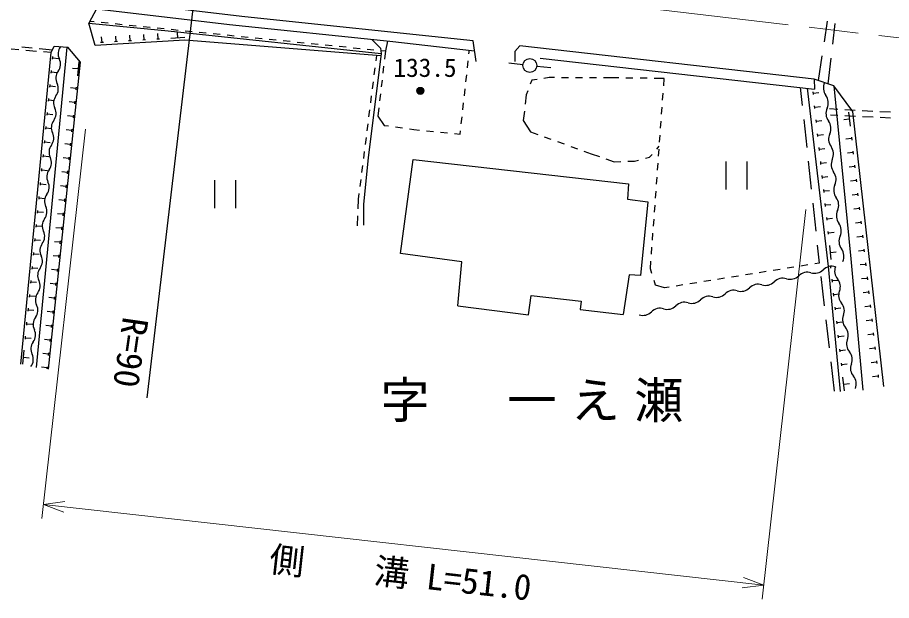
# Model space of a CAD drawing. Units: millimetres, scale not verified. Extents: x 40000 to 680000, y 20000 to 380000.
# Drawn here: x 260474 to 322655, y 234248 to 275729 of the extents above; entities that cross this region are included whole.
import ezdxf
from ezdxf.enums import TextEntityAlignment as Align

# ---------------------------------------------------------------- set-up
doc = ezdxf.new("R2010")
doc.units = ezdxf.units.MM
doc.header["$LTSCALE"] = 1000
doc.linetypes.add('CHAIN', pattern=[18.5, 12, -1.5, 3.5, -1.5])
for name, color, linetype, lineweight in [('M-BGD', 7, 'Continuous', 25), ('M-BGD-EXST', 7, 'Continuous', 25), ('M-BMK', 2, 'CHAIN', 13), ('M-BMK-HTXT', 7, 'Continuous', 13), ('M-BMK-SRVR', 3, 'Continuous', 25), ('M-STR-HTXT', 7, 'Continuous', 13)]:
    doc.layers.add(name, color=color, linetype=linetype, lineweight=lineweight)
doc.styles.add('ＭＳ ゴシック', font='')
doc.styles.get('ＭＳ ゴシック').set_extended_font_data('MS Gothic')

msp = doc.modelspace()

# ---------------------------------------------------------------- linework, layer by layer
at = {"layer": 'M-BGD'}
for p, q in [((265628, 275472), (265938, 275440)), ((317880, 273988), (318102, 275471)), ((265991, 273724), (265547, 275320)), ((266436, 275390), (266933, 275340)), ((267431, 275289), (267928, 275239)), ((268426, 275189), (268923, 275139)), ((269421, 275088), (269918, 275038)), ((270416, 274988), (270913, 274938)), ((271410, 274887), (271908, 274837)), ((318479, 273822), (318658, 275311)), ((266487, 273944), (266463, 274343)), ((267485, 274003), (267462, 274403)), ((268484, 274063), (268460, 274462)), ((269482, 274122), (269458, 274522)), ((270480, 274182), (270456, 274581)), ((272377, 274295), (271379, 274235)), ((271878, 274265), (271854, 274664)), ((272405, 274787), (272903, 274736)), ((273400, 274686), (273898, 274636)), ((274395, 274586), (274893, 274535)), ((275390, 274485), (275888, 274435)), ((276385, 274385), (276883, 274334)), ((277380, 274284), (277878, 274234)), ((260778, 273634), (261525, 273564)), ((263981, 273617), (261807, 250825)), ((263078, 273693), (264064, 273610)), ((264961, 272553), (264064, 273610)), ((272388, 274105), (265991, 273724)), ((266587, 273950), (266387, 273938)), ((267585, 274009), (267386, 273997)), ((268584, 274069), (268384, 274057)), ((269582, 274128), (269382, 274116)), ((270580, 274188), (270380, 274176)), ((286320, 273010), (272388, 274105)), ((278375, 274183), (278872, 274133)), ((279370, 274083), (279867, 274033)), ((280365, 273982), (280862, 273932)), ((281360, 273882), (281857, 273832)), ((282355, 273781), (282852, 273731)), ((283350, 273681), (283847, 273631)), ((286787, 274054), (286645, 273348)), ((317147, 271345), (296209, 273719)), ((260573, 273423), (260024, 273469)), ((261819, 273320), (261072, 273382)), ((262022, 273517), (262957, 273429)), ((262867, 273233), (262317, 273278)), ((284345, 273580), (284842, 273530)), ((285340, 273480), (285837, 273429)), ((286010, 273034), (285960, 272636)), ((286334, 273379), (286645, 273348)), ((286645, 273348), (286579, 272770)), ((292596, 273142), (292623, 273393)), ((317467, 271237), (317731, 272999)), ((262687, 250718), (264961, 272553)), ((262974, 272753), (262994, 272952)), ((262984, 272853), (263382, 272814)), ((264843, 272565), (264740, 271571)), ((292486, 272148), (292541, 272645)), ((297650, 272833), (317169, 270636)), ((318141, 271009), (318360, 272829)), ((262877, 271758), (262897, 271957)), ((262887, 271857), (263285, 271819)), ((264792, 272068), (264394, 272110)), ((285897, 272140), (285834, 271644)), ((286522, 272273), (286466, 271777)), ((285771, 271148), (285708, 270652)), ((286409, 271280), (286352, 270783)), ((292377, 271154), (292431, 271651)), ((297060, 271273), (296952, 270982)), ((297436, 271326), (297060, 271273)), ((298307, 271448), (297931, 271395)), ((298673, 271447), (298307, 271448)), ((299673, 271444), (299173, 271445)), ((300673, 271441), (300173, 271443)), ((301673, 271438), (301173, 271440)), ((302539, 271436), (302173, 271437)), ((303262, 271427), (302539, 271436)), ((304262, 271416), (303762, 271422)), ((305262, 271404), (304762, 271410)), ((306485, 271389), (305762, 271398)), ((306446, 270855), (306485, 271389)), ((262781, 270763), (262800, 270962)), ((262790, 270862), (263188, 270823)), ((264647, 270676), (264249, 270717)), ((264657, 270775), (264636, 270576)), ((292267, 270160), (292322, 270657)), ((296777, 270514), (296669, 270224)), ((316165, 270749), (316303, 269472)), ((318179, 258015), (316674, 270692)), ((319913, 269032), (318552, 270870)), ((262684, 269767), (262703, 269966)), ((285646, 270156), (285583, 269659)), ((286296, 270286), (286239, 269790)), ((296669, 270224), (296593, 269563)), ((306374, 269858), (306410, 270356)), ((317099, 270244), (317077, 270443)), ((317088, 270344), (317486, 270387)), ((262693, 269867), (263091, 269828)), ((264543, 269681), (264145, 269723)), ((264553, 269781), (264533, 269582)), ((286182, 269293), (286116, 268715)), ((292158, 269166), (292213, 269663)), ((306302, 268860), (306338, 269359)), ((317207, 269250), (317185, 269449)), ((317196, 269350), (317593, 269393)), ((262587, 268772), (262606, 268971)), ((262596, 268872), (262994, 268833)), ((264439, 268686), (264042, 268728)), ((264450, 268786), (264429, 268587)), ((285520, 269163), (285457, 268667)), ((286116, 268715), (286554, 268053)), ((292048, 268172), (292103, 268669)), ((296536, 269066), (296460, 268405)), ((318254, 269244), (318829, 269212)), ((318842, 268751), (318311, 268778)), ((319329, 269185), (320077, 269144)), ((320091, 268690), (319342, 268727)), ((319600, 268996), (319711, 268003)), ((322107, 249470), (319913, 269032)), ((320577, 269116), (321326, 269075)), ((321339, 268628), (320590, 268665)), ((321825, 269048), (322574, 269007)), ((285394, 268171), (285331, 267675)), ((286554, 268053), (286868, 268009)), ((296460, 268405), (296973, 267589)), ((306229, 267863), (306265, 268361)), ((316410, 268478), (316625, 266490)), ((317314, 268256), (317293, 268455)), ((317304, 268356), (317701, 268399)), ((319655, 268499), (319258, 268455)), ((322588, 268566), (321839, 268603)), ((262490, 267777), (262509, 267976)), ((262499, 267876), (262897, 267838)), ((264336, 267692), (263938, 267733)), ((264346, 267791), (264325, 267592)), ((287363, 267939), (287858, 267869)), ((288353, 267799), (288668, 267754)), ((288668, 267754), (289073, 267714)), ((289570, 267664), (290068, 267614)), ((290565, 267564), (291063, 267514)), ((291560, 267464), (291966, 267424)), ((291966, 267424), (291994, 267675)), ((296973, 267589), (297482, 267406)), ((317422, 267262), (317401, 267461)), ((317412, 267361), (317809, 267405)), ((262393, 266781), (262412, 266981)), ((262402, 266881), (262800, 266842)), ((264243, 266797), (264222, 266598)), ((285269, 267179), (285206, 266683)), ((297953, 267237), (298423, 267067)), ((298894, 266898), (299364, 266729)), ((306157, 266865), (306193, 267364)), ((319811, 267108), (319414, 267064)), ((319800, 267208), (319822, 267009)), ((264232, 266697), (263834, 266739)), ((285143, 266187), (285080, 265691)), ((299835, 266560), (300306, 266391)), ((300776, 266222), (301286, 266038)), ((305950, 266362), (306135, 266569)), ((306084, 265868), (306121, 266367)), ((317530, 266268), (317509, 266467)), ((317519, 266367), (317917, 266410)), ((319912, 266214), (319934, 266015)), ((262296, 265786), (262315, 265985)), ((262305, 265886), (262703, 265847)), ((264129, 265703), (263731, 265744)), ((264139, 265802), (264118, 265603)), ((301286, 266038), (301869, 265835)), ((302341, 265670), (302924, 265467)), ((304369, 265514), (304657, 265587)), ((305142, 265709), (305430, 265782)), ((305430, 265782), (305616, 265989)), ((319923, 266114), (319525, 266070)), ((262199, 264791), (262218, 264990)), ((285017, 265195), (284954, 264699)), ((302924, 265467), (303397, 265482)), ((303896, 265499), (304369, 265514)), ((306012, 264871), (306048, 265369)), ((310863, 265491), (310863, 263491)), ((312363, 265491), (312363, 263491)), ((316732, 265495), (316947, 263507)), ((317638, 265274), (317616, 265472)), ((317627, 265373), (318025, 265416)), ((320034, 265121), (319637, 265076)), ((320023, 265220), (320045, 265021)), ((262208, 264890), (262606, 264852)), ((264025, 264708), (263627, 264749)), ((264035, 264807), (264015, 264609)), ((305940, 263873), (305976, 264372)), ((317746, 264279), (317724, 264478)), ((317735, 264379), (318133, 264422)), ((262102, 263796), (262121, 263995)), ((262111, 263895), (262509, 263856)), ((263922, 263713), (263524, 263755)), ((263932, 263813), (263911, 263614)), ((274480, 264153), (274480, 262153)), ((275980, 264153), (275980, 262153)), ((284892, 264203), (284829, 263707)), ((320146, 264127), (319748, 264082)), ((320134, 264226), (320157, 264028)), ((284766, 263211), (284715, 262812)), ((305867, 262876), (305903, 263375)), ((317854, 263285), (317832, 263484)), ((317843, 263385), (318241, 263428)), ((320257, 263133), (319860, 263089)), ((320246, 263232), (320268, 263034)), ((262005, 262800), (262024, 262999)), ((262014, 262900), (262412, 262861)), ((263818, 262719), (263420, 262760)), ((263828, 262818), (263808, 262619)), ((284715, 262812), (284690, 262107)), ((317054, 262513), (317269, 260524)), ((317962, 262291), (317940, 262490)), ((317951, 262391), (318348, 262434)), ((261908, 261805), (261927, 262004)), ((261917, 261905), (262315, 261866)), ((263725, 261824), (263704, 261625)), ((305795, 261879), (305831, 262377)), ((320369, 262139), (319971, 262095)), ((320357, 262239), (320380, 262040)), ((263714, 261724), (263317, 261766)), ((284672, 261607), (284646, 260902)), ((305722, 260881), (305759, 261380)), ((318069, 261297), (318048, 261496)), ((318059, 261396), (318456, 261440)), ((320469, 261245), (320491, 261046)), ((261811, 260810), (261830, 261009)), ((261820, 260909), (262218, 260871)), ((263611, 260729), (263213, 260771)), ((263621, 260829), (263601, 260630)), ((320480, 261146), (320082, 261101)), ((261714, 259814), (261733, 260014)), ((305650, 259884), (305686, 260382)), ((318177, 260303), (318156, 260502)), ((318167, 260402), (318564, 260445)), ((320591, 260152), (320194, 260107)), ((320580, 260251), (320603, 260052)), ((261723, 259914), (262121, 259875)), ((263507, 259735), (263109, 259776)), ((263518, 259834), (263497, 259635)), ((305578, 258886), (305614, 259385)), ((317376, 259530), (317514, 258253)), ((318371, 258513), (318264, 259507)), ((261617, 258819), (261636, 259018)), ((261626, 258919), (262024, 258880)), ((263404, 258740), (263006, 258782)), ((263414, 258840), (263393, 258641)), ((318318, 259010), (318715, 259054)), ((320703, 259158), (320305, 259113)), ((320692, 259257), (320714, 259059)), ((305503, 257853), (305541, 258388)), ((316704, 258124), (316210, 258045)), ((317514, 258253), (317198, 258203)), ((320814, 258164), (320417, 258120)), ((320803, 258264), (320825, 258065)), ((261520, 257824), (261539, 258023)), ((261529, 257923), (261927, 257885)), ((263300, 257746), (262902, 257787)), ((263311, 257845), (263290, 257646)), ((305611, 257505), (305503, 257853)), ((312754, 257492), (312260, 257413)), ((313741, 257650), (313248, 257571)), ((314729, 257808), (314235, 257729)), ((315716, 257966), (315223, 257887)), ((319014, 249127), (318179, 258015)), ((318339, 257900), (318330, 257981)), ((261423, 256829), (261442, 257028)), ((261432, 256928), (261831, 256889)), ((263207, 256850), (263186, 256652)), ((305868, 256680), (305760, 257028)), ((308804, 256860), (308311, 256781)), ((309792, 257018), (309298, 256939)), ((310779, 257176), (310285, 257097)), ((311767, 257334), (311273, 257255)), ((317625, 257299), (317868, 255203)), ((318449, 256907), (318427, 257105)), ((318438, 257006), (318836, 257050)), ((320926, 257170), (320528, 257126)), ((320915, 257270), (320937, 257071)), ((263197, 256751), (262799, 256792)), ((306513, 256493), (305868, 256680)), ((306829, 256544), (306513, 256493)), ((307817, 256702), (307323, 256623)), ((321026, 256276), (321048, 256077)), ((261326, 255833), (261345, 256032)), ((261335, 255933), (261734, 255894)), ((263093, 255756), (262695, 255798)), ((263103, 255856), (263083, 255657)), ((318560, 255913), (318538, 256112)), ((318549, 256012), (318946, 256056)), ((321037, 256177), (320640, 256132)), ((261229, 254838), (261248, 255037)), ((318671, 254919), (318649, 255118)), ((318660, 255018), (319057, 255063)), ((321149, 255183), (320751, 255138)), ((321137, 255282), (321160, 255084)), ((261238, 254938), (261637, 254899)), ((262989, 254762), (262592, 254803)), ((263000, 254861), (262979, 254662)), ((261132, 253843), (261151, 254042)), ((261141, 253942), (261540, 253904)), ((262886, 253767), (262488, 253809)), ((262896, 253867), (262876, 253668)), ((317983, 254210), (318212, 252223)), ((318781, 253925), (318759, 254124)), ((318770, 254024), (319168, 254069)), ((321260, 254189), (320862, 254145)), ((321249, 254289), (321271, 254090)), ((318892, 252931), (318870, 253130)), ((321371, 253195), (320974, 253151)), ((321360, 253295), (321383, 253096)), ((261035, 252847), (261054, 253047)), ((261044, 252947), (261443, 252908)), ((262782, 252772), (262385, 252814)), ((262793, 252872), (262772, 252673)), ((318881, 253031), (319279, 253075)), ((260860, 251056), (260957, 252051)), ((262689, 251877), (262668, 251678)), ((319003, 251937), (318981, 252136)), ((318992, 252037), (319389, 252081)), ((321483, 252202), (321085, 252157)), ((321472, 252301), (321494, 252102)), ((260909, 251554), (261307, 251515)), ((262679, 251778), (262281, 251819)), ((318327, 251229), (318570, 249133)), ((321583, 251307), (321605, 251108)), ((262578, 250806), (262180, 250848)), ((262586, 250883), (262570, 250730)), ((319114, 250944), (319092, 251142)), ((319103, 251043), (319500, 251087)), ((321594, 251208), (321197, 251163)), ((319313, 249155), (319202, 250148)), ((321706, 250214), (321308, 250170)), ((321695, 250313), (321717, 250115)), ((319258, 249652), (319655, 249696))]:
    msp.add_line(p, q, dxfattribs=at)
for points in [[(293102, 272602), (292899, 274064), (276653, 275780), (267975, 276789), (266389, 276869), (266101, 276356), (275548, 275236), (286972, 274035), (292998, 273351)], [(266101, 276356), (265547, 275320), (271199, 274775), (286339, 273169)], [(260707, 251071), (262867, 273233), (263078, 273693)], [(285686, 274170), (286289, 273549), (286339, 273169), (285429, 265738), (285087, 262451), (285098, 260946)], [(296209, 273719), (295846, 273313), (295867, 272609)], [(318552, 270870), (317147, 271345), (317169, 270636)], [(318552, 270870), (319752, 258567), (320604, 249224)], [(291797, 255205), (292092, 258341), (287727, 258932), (288614, 265628), (303955, 263898), (303870, 262796), (305308, 262605)], [(305308, 262605), (304805, 257372), (304000, 257414), (303573, 254587)], [(291797, 255205), (296818, 254582), (297012, 255958), (300587, 255546), (300510, 254947), (303573, 254587)]]:
    msp.add_lwpolyline(points, dxfattribs=at)
for radius in [250, 204, 159, 114, 68.2, 22.7]:
    msp.add_circle((289136, 270507), radius, dxfattribs=at)
for centre, radius, start, end in [((264201, 273151), 836, 142.9783, 206.46747), ((262705, 272407), 836, 322.9783, 26.46747), ((264039, 271400), 836, 142.9783, 206.46747), ((262543, 270655), 836, 322.9783, 26.46747), ((318705, 270718), 898, 155.21837, 216.39531), ((263878, 269649), 836, 142.9783, 206.46747), ((317259, 269652), 898, 335.21837, 36.39531), ((262382, 268904), 836, 322.9783, 26.46747), ((318890, 268899), 898, 155.21837, 216.39531), ((263716, 267898), 836, 142.9783, 206.46747), ((317444, 267833), 898, 335.21837, 36.39531), ((262220, 267153), 836, 322.9783, 26.46747), ((319075, 267080), 898, 155.21837, 216.39531), ((263554, 266147), 836, 142.9783, 206.46747), ((317629, 266014), 898, 335.21837, 36.39531), ((262058, 265402), 836, 322.9783, 26.46747), ((319260, 265261), 898, 155.21837, 216.39531), ((263392, 264396), 836, 142.9783, 206.46747), ((317814, 264195), 898, 335.21837, 36.39531), ((261896, 263651), 836, 322.9783, 26.46747), ((319445, 263442), 898, 155.21837, 216.39531), ((263231, 262645), 836, 142.9783, 206.46747), ((317999, 262376), 898, 335.21837, 36.39531), ((261735, 261900), 836, 322.9783, 26.46747), ((319630, 261623), 898, 155.21837, 216.39531), ((263069, 260894), 836, 142.9783, 206.46747), ((318184, 260557), 898, 335.21837, 36.39531), ((261573, 260149), 836, 322.9783, 26.46747), ((319815, 259804), 898, 155.21837, 216.39531), ((262907, 259143), 836, 142.9783, 206.46747), ((261411, 258398), 836, 322.9783, 26.46747), ((318369, 258738), 898, 335.21837, 36.39531), ((262745, 257392), 836, 142.9783, 206.46747), ((316666, 256734), 871, 72.66919, 134.82331), ((317185, 258397), 871, 252.66919, 314.82331), ((318413, 257161), 871, 72.66919, 134.82331), ((319439, 257674), 831, 157.42359, 221.10528), ((261249, 256647), 836, 322.9783, 26.46747), ((313691, 257542), 871, 252.66919, 314.82331), ((314919, 256307), 871, 72.66919, 134.82331), ((315438, 257970), 871, 252.66919, 314.82331), ((318187, 256582), 831, 337.42359, 41.10528), ((311426, 255452), 871, 72.66919, 134.82331), ((311945, 257115), 871, 252.66919, 314.82331), ((313172, 255880), 871, 72.66919, 134.82331), ((319721, 255944), 831, 157.42359, 221.10528), ((262584, 255641), 836, 142.9783, 206.46747), ((308451, 256260), 871, 252.66919, 314.82331), ((309679, 255025), 871, 72.66919, 134.82331), ((310198, 256688), 871, 252.66919, 314.82331), ((261088, 254896), 836, 322.9783, 26.46747), ((306185, 254170), 871, 72.66919, 134.82331), ((306704, 255833), 871, 252.66919, 314.82331), ((307932, 254598), 871, 72.66919, 134.82331), ((318469, 254852), 831, 337.42359, 41.10528), ((262422, 253890), 836, 142.9783, 206.46747), ((304958, 255406), 871, 252.66919, 314.82331), ((320003, 254214), 831, 157.42359, 221.10528), ((260926, 253145), 836, 322.9783, 26.46747), ((318752, 253122), 831, 337.42359, 41.10528), ((262260, 252139), 836, 142.9783, 206.46747), ((320286, 252484), 831, 157.42359, 221.10528), ((319034, 251392), 831, 337.42359, 41.10528), ((260764, 251394), 836, 322.9783, 26.46747), ((320568, 250754), 831, 157.42359, 221.10528), ((319316, 249662), 831, 337.42359, 41.10528)]:
    msp.add_arc(centre, radius, start, end, dxfattribs=at)
at = {"layer": 'M-BGD-EXST'}
for p, q in [((296428, 272370), (295435, 272489)), ((297422, 272266), (298418, 272177))]:
    msp.add_line(p, q, dxfattribs=at)
msp.add_circle((296924, 272311), 500, dxfattribs=at)
at = {"layer": 'M-BMK'}
msp.add_lwpolyline([(273349, 279717), (293886, 277510), (303388, 276600), (331189, 273344), (368421, 269197)], dxfattribs=at)
at = {"layer": 'M-BMK-SRVR'}
msp.add_line((273349, 279717), (269672, 248678), dxfattribs=at)
at = {"layer": 'M-STR-HTXT'}
for p, q in [((265305, 267792), (262207, 240084)), ((316553, 262063), (313456, 234355)), ((262318, 241078), (263851, 241284)), ((262318, 241078), (313567, 235348)), ((262318, 241078), (263767, 240538)), ((313567, 235348), (312118, 235888)), ((313567, 235348), (312034, 235142))]:
    msp.add_line(p, q, dxfattribs=at)

# ---------------------------------------------------------------- texts
at = {"layer": 'M-BGD', "style": 'ＭＳ ゴシック'}
msp.add_text('133.5', height=1320, dxfattribs=at).set_placement((287222, 271106), align=Align.BOTTOM_LEFT)
at = {"layer": 'M-BMK-HTXT', "insert": (297577, 248361), "char_height": 2566, "attachment_point": 5, "style": 'ＭＳ ゴシック'}
msp.add_mtext('\\T1.29;字\u3000一え瀬', dxfattribs=at)
at = {"layer": 'M-BMK-SRVR', "style": 'ＭＳ ゴシック'}
msp.add_text('R=90', height=1833, rotation=261.848, dxfattribs=at).set_placement((268893, 254364), align=Align.MIDDLE_LEFT)
at = {"layer": 'M-STR-HTXT', "style": 'ＭＳ ゴシック'}
msp.add_text('側\u3000\u3000溝 L=51.0', height=1833, rotation=353.621, dxfattribs=at).set_placement((287554, 234735), align=Align.BOTTOM_CENTER)

doc.saveas('drawing.dxf')
